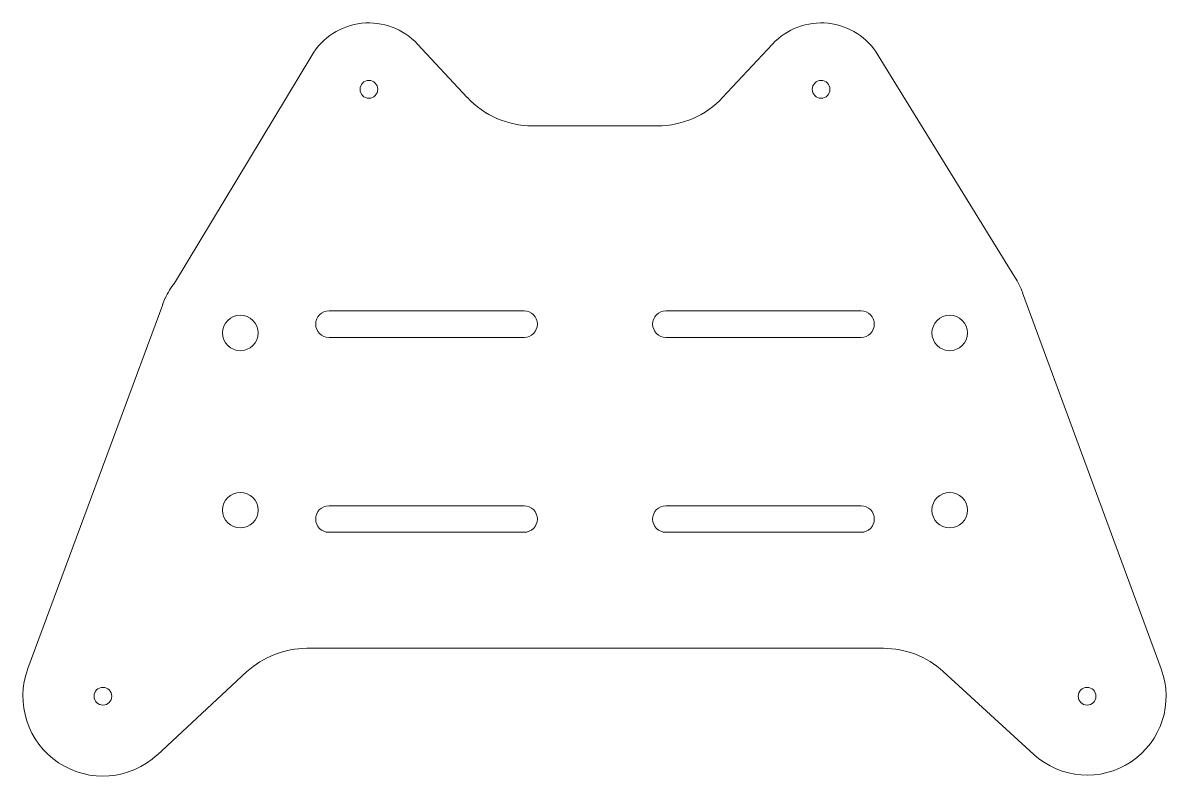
# Model space of a CAD drawing. Header units: millimetres. Extents: x -8 to 121, y 0 to 85.
import ezdxf

# ---------------------------------------------------------------- set-up
doc = ezdxf.new("R2010")
doc.units = ezdxf.units.MM

msp = doc.modelspace()

# ---------------------------------------------------------------- linework, layer by layer
at = {"color": 7, "linetype": 'Continuous', "lineweight": 15}
for p, q in [((36.78, 83.01), (42.39, 76.97)), ((71.18, 76.97), (76.79, 83.01)), ((24.84, 81.73), (9.35, 56.04)), ((88.74, 81.73), (104.15, 56.71)), ((49.72, 73.78), (63.86, 73.78)), ((105.02, 54.92), (120.65, 12.49)), ((8.03, 53.62), (-7.18, 12.54)), ((48.79, 52.9), (26.79, 52.9)), ((86.79, 52.9), (64.79, 52.9)), ((26.79, 49.9), (48.79, 49.9)), ((64.79, 49.9), (86.79, 49.9)), ((48.79, 30.9), (26.79, 30.9)), ((86.79, 30.9), (64.79, 30.9)), ((26.79, 27.9), (48.79, 27.9)), ((64.79, 27.9), (86.79, 27.9)), ((24.3, 14.81), (89.31, 14.81)), ((7.43, 2.79), (17.5, 12.14)), ((96.06, 12.18), (106.27, 2.83))]:
    msp.add_line(p, q, dxfattribs=at)
for centre, radius in [((31.29, 77.9), 1), ((82.29, 77.9), 1), ((16.79, 50.4), 2), ((96.79, 50.4), 2), ((16.79, 30.4), 2), ((96.79, 30.4), 2), ((1.29, 9.4), 1), ((112.29, 9.4), 1)]:
    msp.add_circle(centre, radius, dxfattribs=at)
for centre, radius, start, end in [((31.29, 77.9), 7.5, 42.9078, 149.3445), ((82.29, 77.9), 7.5, 30.6555, 137.0922), ((49.72, 83.78), 10, 222.9078, 270), ((63.86, 83.78), 10, 270, 317.0922), ((16.79, 50.4), 9.33, 142.8328, 154.9986), ((95.64, 51.46), 10, 20.2249, 31.6284), ((17.4, 50.15), 10, 155.158, 159.694), ((26.79, 51.4), 1.5, 90, 270), ((48.79, 51.4), 1.5, 270, 90), ((64.79, 51.4), 1.5, 90, 270), ((86.79, 51.4), 1.5, 270, 90), ((26.79, 29.4), 1.5, 90, 270), ((48.79, 29.4), 1.5, 270, 90), ((64.79, 29.4), 1.5, 90, 270), ((86.79, 29.4), 1.5, 270, 90), ((24.3, 4.81), 10, 90, 132.8537), ((89.31, 4.81), 10, 47.5026, 90), ((1.29, 9.4), 9.02, 159.694, 312.8537), ((112.29, 9.4), 8.91, 227.5026, 20.2249)]:
    msp.add_arc(centre, radius, start, end, dxfattribs=at)

doc.saveas('drawing.dxf')
